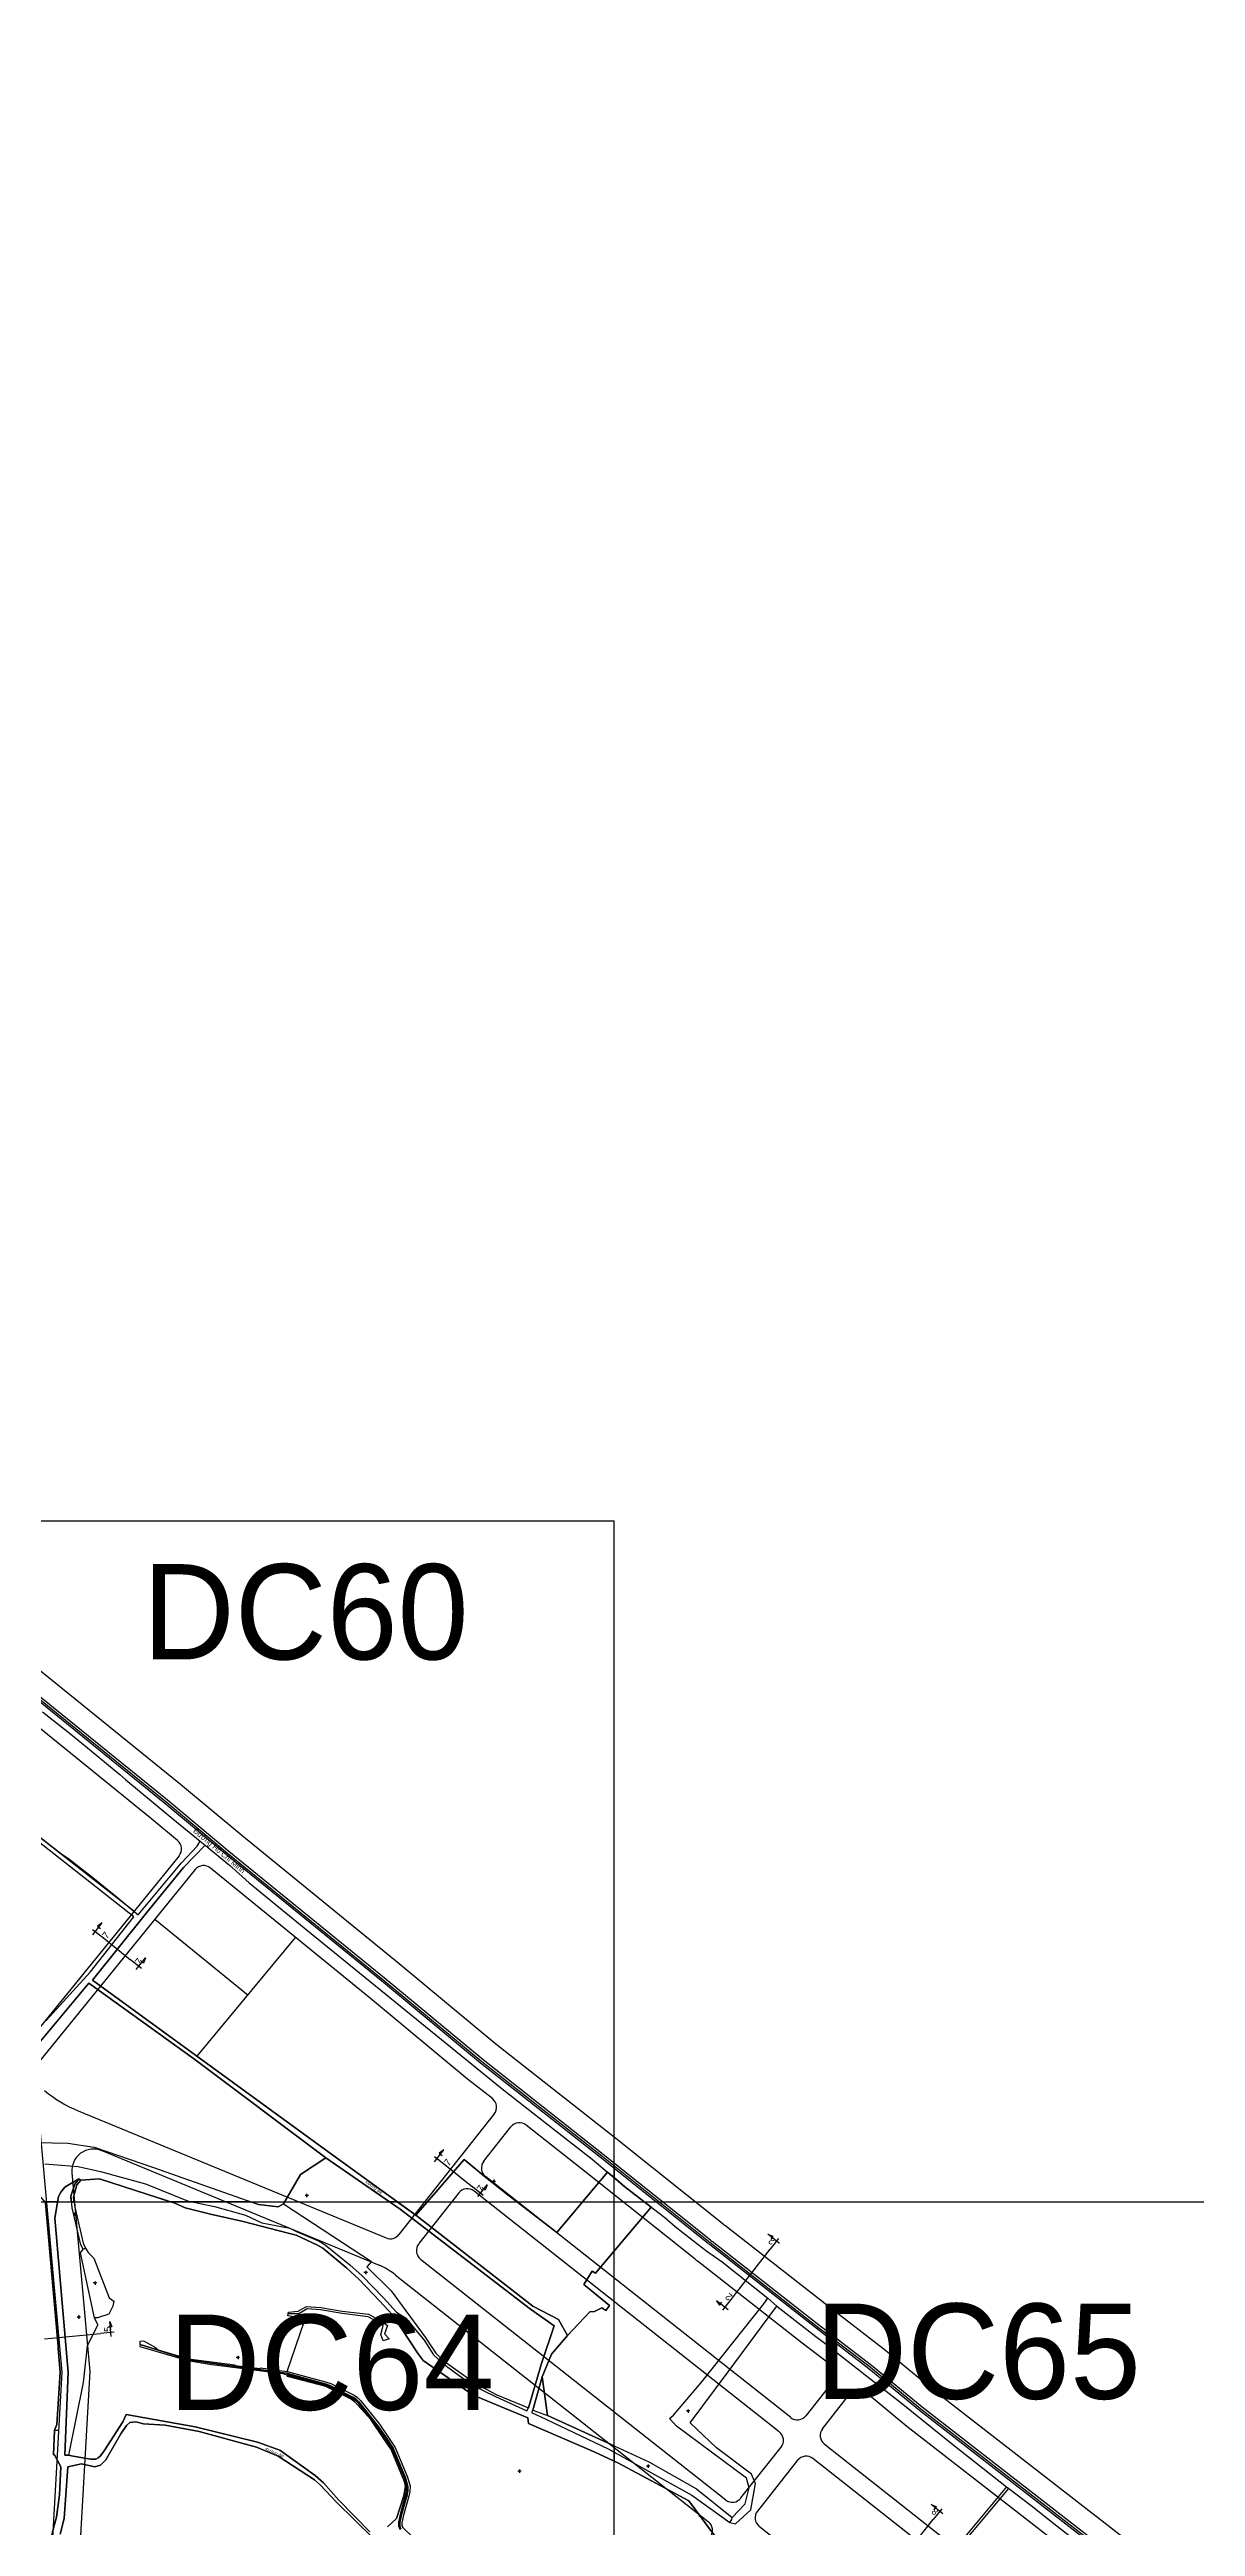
# Model space of a CAD drawing. Extents: x 547408 to 554234, y 1833375 to 1843904.
# Drawn here: x 551085 to 551927, y 1840261 to 1842081 of the extents above; entities that cross this region are included whole.
import ezdxf

# ---------------------------------------------------------------- set-up
doc = ezdxf.new("R2010")
doc.units = 0
for name, color, linetype in [('Level 1', 7, 'Continuous'), ('Level 10', 7, 'Continuous'), ('Level 11', 7, 'Continuous'), ('Level 30', 7, 'Continuous'), ('Level 5', 7, 'Continuous'), ('Level 52', 7, 'Continuous'), ('Level 62', 7, 'Continuous')]:
    doc.layers.add(name, color=color, linetype=linetype)

msp = doc.modelspace()

# ---------------------------------------------------------------- linework, layer by layer
at = {"layer": 'Level 1'}
for points in [[(551117.1, 1840696.1), (551124, 1840704.8)], [(551124, 1840704.8), (551120.6, 1840702.4), (551122.8, 1840700.6)], [(551117, 1840700), (551124.9, 1840693.7)], [(551124.9, 1840693.7), (551144.9, 1840677.6)], [(551152.8, 1840671.3), (551144.9, 1840677.6)], [(551148.9, 1840670.5), (551155.9, 1840679.2)], [(551155.9, 1840679.2), (551154.4, 1840675.3), (551152.2, 1840677.1)], [(551368, 1840533.3), (551375.9, 1840527)], [(551368.1, 1840529.3), (551375, 1840538)], [(551375, 1840538), (551371.6, 1840535.7), (551373.8, 1840533.9)], [(551375.9, 1840527), (551395.9, 1840510.9)], [(551403.8, 1840504.6), (551395.9, 1840510.9)], [(551399.9, 1840503.8), (551406.9, 1840512.5)], [(551406.9, 1840512.5), (551405.4, 1840508.6), (551403.1, 1840510.4)], [(551621.6, 1840469.2), (551612.8, 1840476.1)], [(551612.8, 1840476.1), (551616.7, 1840474.6), (551615, 1840472.3)], [(551620.8, 1840473.1), (551614.6, 1840465.1)], [(551586.1, 1840428.3), (551614.6, 1840465.1)], [(551583.9, 1840420.5), (551575.1, 1840427.3)], [(551575.1, 1840427.3), (551577.5, 1840423.9), (551579.2, 1840426.1)], [(551579.9, 1840420.3), (551586.1, 1840428.3)], [(551081.7, 1840399.4), (551122.8, 1840403.2)], [(551132.9, 1840404.2), (551122.8, 1840403.2)], [(551129.6, 1840412), (551131.2, 1840408.1), (551128.4, 1840407.9)], [(551130.7, 1840400.9), (551129.6, 1840412)], [(551741.5, 1840270.7), (551732.8, 1840277.6)], [(551732.8, 1840277.6), (551736.6, 1840276.1), (551734.9, 1840273.8)], [(551740.7, 1840274.5), (551734.4, 1840266.6)], [(551718.5, 1840246.4), (551734.4, 1840266.6)]]:
    msp.add_lwpolyline(points, dxfattribs=at)
at = {"layer": 'Level 10'}
for p, q in [((551196.1, 1840764.7), (551199.7, 1840761.8)), ((551106.9, 1840516.7), (551108.4, 1840515.9)), ((551109.9, 1840465.2), (551111.8, 1840465.9)), ((551612.9, 1840429.1), (551619.6, 1840423.2)), ((551788.2, 1840290.5), (551789.8, 1840289.3))]:
    msp.add_line(p, q, dxfattribs=at)
for points in [[(549590.3, 1842080.7), (549689.3, 1842000), (549743.7, 1841955), (549853.1, 1841860), (550014.4, 1841724.5), (550204.1, 1841572.5), (550314.6, 1841485), (550337.6, 1841466.9), (550526.4, 1841317), (550664.9, 1841204.6), (550711, 1841167.6), (550814.6, 1841084), (550868.6, 1841039.4), (551021.2, 1840915.1), (551171, 1840793.8), (551216.2, 1840756.1), (551331.6, 1840662.1), (551402.8, 1840603), (551491.1, 1840533.6), (551570.5, 1840470.1), (551648.2, 1840409.2), (551688.2, 1840378.4), (551725.4, 1840347.8), (551873.4, 1840232.8)], [(551080.3, 1840859.8), (551101.1, 1840843.5), (551111.7, 1840834.6), (551137, 1840813.8), (551141.4, 1840809.9), (551175.9, 1840781.1), (551196.1, 1840764.7)], [(551082.9, 1840633), (551115.1, 1840668.6), (551131.5, 1840689.4), (551147.4, 1840709.2), (551034.2, 1840798.2)], [(551147.4, 1840709.2), (551034.2, 1840798.2)], [(551067.6, 1840776.4), (551094.3, 1840755.2), (551099.2, 1840752.2), (551118.5, 1840737.1), (551134, 1840724.5), (551150.5, 1840710.8), (551182.2, 1840748.9), (551193.7, 1840761.2), (551196.1, 1840764.7)], [(551067.6, 1840776.4), (551094.3, 1840755.2), (551099.2, 1840752.2), (551118.5, 1840737.1), (551134, 1840724.5), (551150.5, 1840710.8), (551182.2, 1840748.9), (551193.7, 1840761.2), (551196.1, 1840764.7)], [(551196.1, 1840764.7), (551199.7, 1840761.8), (551183.8, 1840745.4), (551156.6, 1840712.2), (551117, 1840662.7), (551296.1, 1840532.2), (551354.4, 1840490.1), (551440.4, 1840423.4), (551459.1, 1840413.4), (551465.8, 1840401.7), (551454, 1840388), (551447.2, 1840371.4), (551440.4, 1840347), (551439.3, 1840345.2), (551449.8, 1840340.2), (551495.7, 1840318.5), (551557.1, 1840284.4), (551584.9, 1840264.4), (551589.1, 1840263.4), (551600.5, 1840273.8), (551603.9, 1840293.1), (551600.8, 1840299.9), (551575.2, 1840319.2), (551555.9, 1840337.7), (551583.9, 1840375.1), (551619.6, 1840423.2), (551648.2, 1840401), (551653.8, 1840396.8), (551684.3, 1840372.8), (551710.9, 1840352.4), (551748.7, 1840321.7), (551788.2, 1840290.5), (551747.7, 1840242.2)], [(551440.4, 1840347), (551447.2, 1840371.4), (551454, 1840388), (551465.8, 1840401.7), (551459.1, 1840413.4), (551440.4, 1840423.4), (551354.4, 1840490.1), (551296.1, 1840532.2), (551117, 1840662.7), (551156.6, 1840712.2), (551183.8, 1840745.4), (551199.7, 1840761.8)], [(551199.7, 1840761.8), (551217.6, 1840747.2), (551226.8, 1840738.9), (551232.1, 1840734.3), (551272.3, 1840701.2), (551417.8, 1840582.9), (551457.2, 1840552), (551483.8, 1840531.3), (551495.2, 1840521.8), (551507.9, 1840511), (551537.2, 1840488.4), (551544.8, 1840481.9), (551561.7, 1840468.6), (551568.1, 1840463.7), (551579.3, 1840455.8), (551612.9, 1840429.1)], [(551082.9, 1840633), (551115.1, 1840668.6), (551131.5, 1840689.4), (551147.4, 1840709.2)], [(551066.2, 1840610), (551070.2, 1840607.7), (551114.3, 1840660.5), (551191.2, 1840605.1), (551288.4, 1840532.3), (551342.9, 1840494.6), (551438.5, 1840421.1), (551456, 1840408.8), (551446.7, 1840381.2), (551437.1, 1840348.7)], [(551081.8, 1840527.9), (551106.4, 1840525.9), (551122.8, 1840522.1), (551155.9, 1840513.1), (551186.7, 1840500.7), (551206.5, 1840496.4), (551229.2, 1840490), (551241.4, 1840484.5), (551261.8, 1840480.5), (551267.3, 1840477.9), (551283.4, 1840471), (551287.9, 1840468.4), (551305.9, 1840453.6), (551315, 1840445.5), (551330.6, 1840429.4), (551340.2, 1840418.8), (551346.7, 1840414.6), (551360.5, 1840398.4), (551367.3, 1840387.6), (551374.2, 1840381.2), (551396.2, 1840365.1), (551412.9, 1840356.9), (551435.8, 1840346.4), (551437.1, 1840348.7), (551446.7, 1840381.2), (551456, 1840408.8), (551438.5, 1840421.1), (551342.9, 1840494.6), (551288.4, 1840532.3), (551191.2, 1840605.1), (551114.3, 1840660.5), (551070.2, 1840607.7)], [(551034.8, 1840547.8), (551044.7, 1840531.6), (551053.4, 1840524.5), (551063, 1840522.8), (551073, 1840523.4), (551073.5, 1840514.4), (551076.6, 1840506), (551082.4, 1840499.1), (551091.7, 1840393.8), (551091.8, 1840392.5), (551093.3, 1840374.6), (551090.7, 1840336.4), (551088.9, 1840332.3), (551088.4, 1840314.2), (551089, 1840314.2), (551093.7, 1840305.4), (551092.7, 1840284.7), (551090.5, 1840268.4), (551087.6, 1840257.5), (551082, 1840239), (551081.4, 1840231.8)], [(551037.1, 1840549.5), (551066.1, 1840548.3), (551076.4, 1840543.6), (551098.9, 1840543), (551118.2, 1840540.1), (551161.8, 1840525.1), (551238.8, 1840498), (551253.4, 1840496.2), (551257.3, 1840498.4), (551321.8, 1840456), (551318.5, 1840452.2), (551336.4, 1840434.6), (551361.3, 1840400.4), (551369, 1840388.7), (551375.2, 1840382.9), (551398.1, 1840366.6), (551414, 1840358.1), (551437.1, 1840348.7)], [(551081.8, 1840527.9), (551106.4, 1840525.9), (551122.8, 1840522.1), (551155.9, 1840513.1), (551186.7, 1840500.7), (551206.5, 1840496.4), (551229.2, 1840490), (551241.4, 1840484.5), (551261.8, 1840480.5), (551267.3, 1840477.9), (551283.4, 1840471), (551287.9, 1840468.4), (551305.9, 1840453.6), (551315, 1840445.5), (551330.6, 1840429.4), (551340.2, 1840418.8), (551346.7, 1840414.6), (551360.5, 1840398.4), (551367.3, 1840387.6), (551374.2, 1840381.2), (551396.2, 1840365.1), (551412.9, 1840356.9), (551435.8, 1840346.4), (551437.1, 1840348.7)], [(551356.2, 1840388.2), (551337.3, 1840416.8), (551327.6, 1840427.2), (551312.7, 1840442.8), (551303.8, 1840451.1), (551286, 1840465.9), (551281.7, 1840468.3), (551266.6, 1840475.4), (551260.6, 1840477), (551240.8, 1840482), (551227.7, 1840485.4), (551203.7, 1840490.8), (551185.1, 1840495.6), (551177.4, 1840499), (551148.4, 1840508.3), (551122, 1840516.7), (551108.4, 1840515.9), (551106.9, 1840516.7), (551096.7, 1840510.6), (551093.6, 1840507), (551091.9, 1840503.9), (551089.2, 1840487.9), (551099.1, 1840374.7), (551096.6, 1840313.9), (551099.4, 1840313.9), (551102.7, 1840313), (551115.4, 1840311), (551119.3, 1840310.9), (551121.2, 1840311.8), (551122.9, 1840313.4), (551125.5, 1840317), (551139.3, 1840338.3), (551141.6, 1840343.6), (551192.3, 1840334.6), (551238, 1840323.3), (551254.5, 1840317.4), (551280.4, 1840298.9), (551286.6, 1840293.6), (551297.9, 1840280.8), (551320.7, 1840257.6)], [(551099.4, 1840313.9), (551096.6, 1840313.9), (551099.1, 1840374.7), (551089.2, 1840487.9), (551091.9, 1840503.9), (551093.6, 1840507), (551096.7, 1840510.6), (551106.9, 1840516.7)], [(551106.9, 1840516.7), (551103.9, 1840512.9), (551101, 1840504.1), (551101.7, 1840495.5), (551107.8, 1840469.2), (551109.9, 1840465.2)], [(551108.4, 1840515.9), (551105.4, 1840512.3), (551103, 1840503.4), (551104, 1840496), (551110, 1840469.5), (551111.8, 1840465.9)], [(551108.4, 1840515.9), (551122, 1840516.7), (551148.4, 1840508.3), (551177.4, 1840499), (551185.1, 1840495.6), (551203.7, 1840490.8), (551227.7, 1840485.4), (551240.8, 1840482), (551260.6, 1840477), (551266.6, 1840475.4), (551281.7, 1840468.3), (551286, 1840465.9), (551303.8, 1840451.1), (551312.7, 1840442.8), (551327.6, 1840427.2), (551337.3, 1840416.8)], [(551087.6, 1840257.5), (551090.5, 1840268.4), (551092.7, 1840284.7), (551093.7, 1840305.4), (551089, 1840314.2), (551088.4, 1840314.2), (551088.9, 1840332.3), (551090.7, 1840336.4), (551093.3, 1840374.6), (551091.8, 1840392.5), (551091.7, 1840393.8), (551082.4, 1840499.1)], [(551109.9, 1840465.2), (551107.9, 1840462.4), (551118.2, 1840414.6)], [(551111.8, 1840465.9), (551113.8, 1840462.7), (551117.8, 1840458.6), (551129.2, 1840429.3), (551132.7, 1840426.9), (551131.9, 1840423.3), (551129, 1840417.5), (551120.5, 1840414.7), (551118.2, 1840414.6)], [(551118.2, 1840414.6), (551120.9, 1840409.6), (551112.9, 1840394.2), (551110.1, 1840367.3), (551099.4, 1840313.9)], [(551259.8, 1840375.4), (551272.5, 1840411.7), (551269.9, 1840413.9), (551266.4, 1840415.3), (551260.5, 1840416.3), (551260.7, 1840417.6)], [(551260.7, 1840417.6), (551261, 1840418.9), (551268.1, 1840419.5), (551274.2, 1840423), (551284.6, 1840422.3), (551300.4, 1840419.6), (551319.7, 1840417.3), (551327.7, 1840413)], [(551327.7, 1840413), (551328.5, 1840412.4), (551333.7, 1840409), (551331.4, 1840403), (551334.7, 1840399.2), (551330.4, 1840397.8), (551328.8, 1840402.4), (551330.3, 1840409), (551327.9, 1840410.7), (551319.3, 1840415.5), (551300.2, 1840417.9), (551284.4, 1840420.6), (551274.6, 1840421.4), (551268.4, 1840417.7), (551260.7, 1840417.6)], [(551327.7, 1840413), (551335.4, 1840415.7), (551337.3, 1840416.8)], [(551337.3, 1840416.8), (551356.2, 1840388.2), (551359.8, 1840383.4), (551396.5, 1840358), (551436.7, 1840341.2), (551437.1, 1840337), (551485.4, 1840316.2), (551502.8, 1840308.2), (551555, 1840280.4), (551573.7, 1840254.9), (551540.6, 1840219.9), (551521.2, 1840200.4), (551516.3, 1840198.9), (551510.7, 1840192), (551502.5, 1840182.6)], [(551586.7, 1840268), (551596.2, 1840278), (551599.2, 1840289.9), (551597.2, 1840297), (551545.9, 1840335.1), (551540.8, 1840340.7), (551543.7, 1840343.2), (551564.5, 1840367.6), (551610, 1840424.9), (551612.9, 1840429.1)], [(551584.9, 1840264.4), (551589.1, 1840263.4), (551600.5, 1840273.8), (551603.9, 1840293.1), (551600.8, 1840299.9), (551575.2, 1840319.2), (551555.9, 1840337.7), (551583.9, 1840375.1), (551619.6, 1840423.2)], [(551619.6, 1840423.2), (551648.2, 1840401), (551653.8, 1840396.8), (551684.3, 1840372.8), (551710.9, 1840352.4), (551748.7, 1840321.7), (551788.2, 1840290.5)], [(551152, 1840395.1), (551151.6, 1840393.7), (551186.9, 1840383.5), (551204.3, 1840380.5), (551208.5, 1840379.9), (551256.8, 1840373.8), (551258.9, 1840373.2), (551260.1, 1840372.9)], [(551343.5, 1840259.8), (551342.6, 1840261.7), (551342.6, 1840264.4), (551343.9, 1840270), (551347.7, 1840284.1), (551348.4, 1840287.4), (551348.6, 1840290.9), (551346.9, 1840297.3), (551337.8, 1840318.9), (551332.2, 1840327.5), (551326.3, 1840335.6), (551312.6, 1840353), (551310.6, 1840354.9), (551308.2, 1840356.4), (551291.3, 1840364.9), (551287.7, 1840366.3), (551259.3, 1840374), (551257.1, 1840374.4), (551204, 1840381.3), (551186.9, 1840384.2), (551152, 1840395.1), (551151.9, 1840397.6), (551154.5, 1840397.7), (551162.5, 1840393.4), (551165.2, 1840391.3), (551187.4, 1840384.7), (551221.4, 1840380.1), (551221.4, 1840379.6), (551240.2, 1840377.4), (551240.3, 1840377.9), (551259.8, 1840375.4), (551288.1, 1840367.8), (551291.9, 1840366.4), (551309, 1840357.8), (551311.5, 1840356.1), (551313.7, 1840354.1), (551327.6, 1840336.5), (551333.4, 1840328.4), (551339.2, 1840319.6), (551348.3, 1840297.8), (551350.2, 1840291), (551349.9, 1840287.2), (551349.2, 1840283.8), (551345.4, 1840269.7), (551344.2, 1840264.2), (551344.2, 1840262), (551344.8, 1840260.7)], [(551152, 1840395.1), (551151.9, 1840397.6), (551154.5, 1840397.7), (551162.5, 1840393.4), (551165.2, 1840391.3), (551187.4, 1840384.7), (551221.4, 1840380.1), (551221.4, 1840379.6), (551240.2, 1840377.4), (551240.3, 1840377.9), (551259.8, 1840375.4)], [(551152, 1840395.1), (551186.9, 1840384.2), (551204, 1840381.3), (551257.1, 1840374.4), (551259.3, 1840374), (551287.7, 1840366.3), (551291.3, 1840364.9), (551308.2, 1840356.4), (551310.6, 1840354.9), (551312.6, 1840353), (551326.3, 1840335.6), (551332.2, 1840327.5), (551337.8, 1840318.9), (551346.9, 1840297.3), (551348.6, 1840290.9), (551348.4, 1840287.4), (551347.7, 1840284.1), (551343.9, 1840270), (551342.6, 1840264.4), (551342.6, 1840261.7), (551343.5, 1840259.8)], [(551573.7, 1840254.9), (551555, 1840280.4), (551502.8, 1840308.2), (551485.4, 1840316.2), (551437.1, 1840337), (551436.7, 1840341.2), (551396.5, 1840358), (551359.8, 1840383.4), (551356.2, 1840388.2)], [(551259.8, 1840375.4), (551288.1, 1840367.8), (551291.9, 1840366.4), (551309, 1840357.8), (551311.5, 1840356.1), (551313.7, 1840354.1), (551327.6, 1840336.5), (551333.4, 1840328.4), (551339.2, 1840319.6), (551348.3, 1840297.8), (551350.2, 1840291), (551349.9, 1840287.2), (551349.2, 1840283.8), (551345.4, 1840269.7), (551344.2, 1840264.2), (551344.2, 1840262), (551344.8, 1840260.7), (551347.2, 1840258.2), (551401.9, 1840209.4), (551405.3, 1840206.9)], [(551333.7, 1840261.1), (551340.1, 1840267.3), (551345.5, 1840284.1), (551346.7, 1840290.8), (551346.2, 1840293.5), (551345.1, 1840296.7), (551336.4, 1840317.9), (551330.3, 1840326.5), (551321.4, 1840340), (551309.5, 1840353.1), (551307.2, 1840355), (551288.1, 1840364.6), (551283.4, 1840365.7), (551259.8, 1840371.9), (551260.1, 1840372.9), (551287.4, 1840365.6), (551290.8, 1840364.4), (551307.9, 1840355.8), (551310.2, 1840354.2), (551312.1, 1840352.4), (551325.7, 1840335.1), (551331.5, 1840327.1), (551337.2, 1840318.5), (551346.2, 1840296.9), (551347.3, 1840293.8), (551347.8, 1840290.8), (551347.5, 1840287.2), (551346.9, 1840284.4), (551343.2, 1840270.6), (551341.8, 1840264.6), (551341.9, 1840261.6), (551343, 1840259.2)], [(551260.1, 1840372.9), (551259.8, 1840371.9), (551283.4, 1840365.7), (551288.1, 1840364.6), (551307.2, 1840355), (551309.5, 1840353.1), (551321.4, 1840340), (551330.3, 1840326.5), (551336.4, 1840317.9), (551345.1, 1840296.7), (551346.2, 1840293.5), (551346.7, 1840290.8), (551345.5, 1840284.1), (551340.1, 1840267.3), (551333.7, 1840261.1)], [(551343, 1840259.2), (551341.9, 1840261.6), (551341.8, 1840264.6), (551343.2, 1840270.6), (551346.9, 1840284.4), (551347.5, 1840287.2), (551347.8, 1840290.8), (551347.3, 1840293.8), (551346.2, 1840296.9), (551337.2, 1840318.5), (551331.5, 1840327.1), (551325.7, 1840335.1), (551312.1, 1840352.4), (551310.2, 1840354.2), (551307.9, 1840355.8), (551290.8, 1840364.4), (551287.4, 1840365.6), (551260.1, 1840372.9)], [(551320.7, 1840257.6), (551297.9, 1840280.8), (551286.6, 1840293.6), (551280.4, 1840298.9), (551254.5, 1840317.4), (551238, 1840323.3), (551192.3, 1840334.6), (551141.6, 1840343.6), (551139.3, 1840338.3), (551125.5, 1840317), (551122.9, 1840313.4), (551121.2, 1840311.8), (551119.3, 1840310.9), (551115.4, 1840311), (551102.7, 1840313), (551099.4, 1840313.9)], [(551440.4, 1840347), (551439.3, 1840345.2), (551449.8, 1840340.2), (551495.7, 1840318.5), (551557.1, 1840284.4), (551584.9, 1840264.4)], [(551440.4, 1840347), (551451.2, 1840343.1), (551500, 1840320.8), (551525.4, 1840308.9), (551560.5, 1840289.2), (551586.7, 1840268)], [(551093.1, 1840255.9), (551096.1, 1840267.4), (551098.7, 1840305.4), (551108.8, 1840307.4), (551118.7, 1840305.4), (551122.8, 1840306.4), (551126.8, 1840310.3), (551137.7, 1840329.6), (551141.9, 1840335.6), (551144.4, 1840337.8), (551148.8, 1840338.4), (551154.5, 1840336.9), (551170.4, 1840335.9), (551195.3, 1840331.2), (551237.4, 1840319.7), (551253.4, 1840313), (551279.9, 1840295.7), (551284.4, 1840291.8), (551296.2, 1840279.4), (551323.1, 1840252.8)], [(551323.1, 1840252.8), (551296.2, 1840279.4), (551284.4, 1840291.8), (551279.9, 1840295.7), (551253.4, 1840313), (551237.4, 1840319.7), (551195.3, 1840331.2), (551170.4, 1840335.9), (551154.5, 1840336.9), (551148.8, 1840338.4), (551144.4, 1840337.8), (551141.9, 1840335.6), (551137.7, 1840329.6), (551126.8, 1840310.3)], [(551126.8, 1840310.3), (551122.8, 1840306.4), (551118.7, 1840305.4), (551108.8, 1840307.4), (551098.7, 1840305.4), (551096.1, 1840267.4), (551093.1, 1840255.9)], [(551788.2, 1840290.5), (551747.7, 1840242.2), (551737.1, 1840225.1), (551720.8, 1840205.6), (551717.4, 1840204.6), (551704.3, 1840212.5), (551694.7, 1840219.7), (551689.7, 1840216.4), (551700.5, 1840210.7), (551721.1, 1840197.6), (551743.3, 1840227), (551749.2, 1840241), (551789.8, 1840289.3)], [(551749.2, 1840241), (551789.8, 1840289.3), (551806.3, 1840276.8), (551821.8, 1840264.6), (551831.9, 1840256.6)], [(551789.8, 1840289.3), (551806.3, 1840276.8), (551821.8, 1840264.6), (551831.9, 1840256.6), (551837.5, 1840252.3), (551842.2, 1840248.6)], [(551584.9, 1840264.4), (551586.5, 1840266.6), (551586.7, 1840268)]]:
    msp.add_lwpolyline(points, dxfattribs=at)
at = {"layer": 'Level 11'}
for p, q in [((551273.6, 1840504.6), (551273, 1840504.6)), ((551274.2, 1840505.2), (551273.6, 1840504.6)), ((551273.6, 1840504.6), (551274.2, 1840504)), ((551274.2, 1840505.9), (551274.2, 1840505.2)), ((551274.8, 1840504.6), (551274.2, 1840505.2)), ((551274.2, 1840504), (551274.8, 1840504.6)), ((551274.2, 1840504), (551274.2, 1840503.4)), ((551275.5, 1840504.6), (551274.8, 1840504.6)), ((551411.1, 1840514.9), (551410.5, 1840514.9)), ((551411.7, 1840515.5), (551411.1, 1840514.9)), ((551411.1, 1840514.9), (551411.7, 1840514.3)), ((551411.7, 1840516.2), (551411.7, 1840515.5)), ((551412.4, 1840514.9), (551411.7, 1840515.5)), ((551411.7, 1840514.3), (551412.4, 1840514.9)), ((551411.7, 1840514.3), (551411.7, 1840513.7)), ((551413, 1840514.9), (551412.4, 1840514.9)), ((551103.3, 1840491), (551102.7, 1840491)), ((551103.9, 1840491.6), (551103.3, 1840491)), ((551103.3, 1840491), (551103.9, 1840490.4)), ((551103.9, 1840492.2), (551103.9, 1840491.6)), ((551104.6, 1840491), (551103.9, 1840491.6)), ((551103.9, 1840490.4), (551104.6, 1840491)), ((551103.9, 1840490.4), (551103.9, 1840489.7)), ((551105.2, 1840491), (551104.6, 1840491)), ((551317.6, 1840449.2), (551317.6, 1840448.6)), ((551118.2, 1840440.3), (551117.5, 1840440.3)), ((551118.8, 1840440.9), (551118.2, 1840440.3)), ((551118.2, 1840440.3), (551118.8, 1840439.7)), ((551118.8, 1840441.5), (551118.8, 1840440.9)), ((551119.4, 1840440.3), (551118.8, 1840440.9)), ((551118.8, 1840439.7), (551119.4, 1840440.3)), ((551118.8, 1840439.7), (551118.8, 1840439)), ((551120, 1840440.3), (551119.4, 1840440.3)), ((551316.9, 1840448), (551316.3, 1840448)), ((551317.6, 1840448.6), (551316.9, 1840448)), ((551316.9, 1840448), (551317.6, 1840447.3)), ((551318.2, 1840448), (551317.6, 1840448.6)), ((551317.6, 1840447.3), (551318.2, 1840448)), ((551317.6, 1840447.3), (551317.6, 1840446.7)), ((551318.8, 1840448), (551318.2, 1840448)), ((551106.2, 1840415.3), (551105.6, 1840415.3)), ((551106.8, 1840415.9), (551106.2, 1840415.3)), ((551106.2, 1840415.3), (551106.8, 1840414.7)), ((551106.8, 1840416.6), (551106.8, 1840415.9)), ((551107.4, 1840415.3), (551106.8, 1840415.9)), ((551106.8, 1840414.7), (551107.4, 1840415.3)), ((551106.8, 1840414.7), (551106.8, 1840414.1)), ((551108.1, 1840415.3), (551107.4, 1840415.3)), ((551329.3, 1840410.4), (551328.7, 1840410.4)), ((551329.9, 1840411), (551329.3, 1840410.4)), ((551329.3, 1840410.4), (551329.9, 1840409.8)), ((551329.9, 1840411.7), (551329.9, 1840411)), ((551330.6, 1840410.4), (551329.9, 1840411)), ((551329.9, 1840409.8), (551330.6, 1840410.4)), ((551329.9, 1840409.8), (551329.9, 1840409.2)), ((551331.2, 1840410.4), (551330.6, 1840410.4)), ((551223.1, 1840385.6), (551222.5, 1840385.6)), ((551223.8, 1840386.2), (551223.1, 1840385.6)), ((551223.1, 1840385.6), (551223.8, 1840385)), ((551223.8, 1840386.9), (551223.8, 1840386.2)), ((551224.4, 1840385.6), (551223.8, 1840386.2)), ((551223.8, 1840385), (551224.4, 1840385.6)), ((551223.8, 1840385), (551223.8, 1840384.4)), ((551225, 1840385.6), (551224.4, 1840385.6)), ((551553.7, 1840346.3), (551553.1, 1840346.3)), ((551554.3, 1840346.9), (551553.7, 1840346.3)), ((551553.7, 1840346.3), (551554.3, 1840345.7)), ((551554.3, 1840347.5), (551554.3, 1840346.9)), ((551555, 1840346.3), (551554.3, 1840346.9)), ((551554.3, 1840345.7), (551555, 1840346.3)), ((551554.3, 1840345.7), (551554.3, 1840345)), ((551555.6, 1840346.3), (551555, 1840346.3)), ((551524.3, 1840305.7), (551523.7, 1840305.7)), ((551525, 1840306.3), (551524.3, 1840305.7)), ((551524.3, 1840305.7), (551525, 1840305.1)), ((551525, 1840307), (551525, 1840306.3)), ((551525.6, 1840305.7), (551525, 1840306.3)), ((551525, 1840305.1), (551525.6, 1840305.7)), ((551525, 1840305.1), (551525, 1840304.5)), ((551526.2, 1840305.7), (551525.6, 1840305.7)), ((551429.8, 1840302), (551429.2, 1840302)), ((551430.5, 1840302.6), (551429.8, 1840302)), ((551429.8, 1840302), (551430.5, 1840301.4)), ((551430.5, 1840303.2), (551430.5, 1840302.6)), ((551431.1, 1840302), (551430.5, 1840302.6)), ((551430.5, 1840301.4), (551431.1, 1840302)), ((551430.5, 1840301.4), (551430.5, 1840300.8)), ((551431.7, 1840302), (551431.1, 1840302)), ((551346.6, 1840283.8), (551346, 1840283.8)), ((551347.2, 1840284.4), (551346.6, 1840283.8)), ((551346.6, 1840283.8), (551347.2, 1840283.2)), ((551347.2, 1840285.1), (551347.2, 1840284.4)), ((551347.8, 1840283.8), (551347.2, 1840284.4)), ((551347.2, 1840283.2), (551347.8, 1840283.8)), ((551347.2, 1840283.2), (551347.2, 1840282.6)), ((551348.5, 1840283.8), (551347.8, 1840283.8))]:
    msp.add_line(p, q, dxfattribs=at)
for centre in [(551274.2, 1840504.6), (551411.7, 1840514.9), (551103.9, 1840491), (551118.8, 1840440.3), (551317.6, 1840448), (551106.8, 1840415.3), (551329.9, 1840410.4), (551223.8, 1840385.6), (551554.3, 1840346.3), (551525, 1840305.7), (551430.5, 1840302), (551347.2, 1840283.8)]:
    msp.add_circle(centre, 0.15, dxfattribs=at)
at = {"layer": 'Level 30'}
for points in [[(551181.5, 1840806.5), (551031.8, 1840927.7)], [(551170, 1840792.6), (551020.4, 1840913.8)], [(551171.9, 1840794.9), (551022.3, 1840916.1)], [(551160.5, 1840781), (551011, 1840902.1)], [(551147.4, 1840713.4), (550948.1, 1840869.4)], [(551217.1, 1840757.3), (551171.9, 1840794.9)], [(551226.6, 1840768.9), (551181.5, 1840806.5)], [(551179.4, 1840765.3), (551160.5, 1840781)], [(551215.2, 1840755), (551170, 1840792.6)], [(551342.1, 1840674.8), (551226.6, 1840768.9)], [(551180.5, 1840754.1), (551061.8, 1840608)], [(551192.3, 1840744), (551073.9, 1840598.2)], [(551321.2, 1840649.3), (551203.5, 1840745.1)], [(551330.7, 1840660.9), (551215.2, 1840755)], [(551332.6, 1840663.2), (551217.1, 1840757.3)], [(551162.6, 1840707.5), (551231.3, 1840651.6)], [(551266, 1840694.2), (551193.5, 1840606.9), (551353.7, 1840490.7)], [(551413.2, 1840615.8), (551342.1, 1840674.8)], [(551392.4, 1840590.1), (551321.2, 1840649.3)], [(551401.9, 1840601.8), (551330.7, 1840660.9)], [(551403.8, 1840604.1), (551332.6, 1840663.2)], [(551501.3, 1840546.5), (551413.2, 1840615.8)], [(551490.1, 1840532.4), (551401.9, 1840601.8)], [(551492, 1840534.7), (551403.8, 1840604.1)], [(551410.7, 1840575.8), (551392.4, 1840590.1)], [(551106.5, 1840566.8), (551332.7, 1840473.4)], [(551412, 1840564.5), (551342, 1840475.8)], [(551078.6, 1840550.7), (551094.3, 1840374.9)], [(551404.2, 1840529.6), (551424.2, 1840555)], [(551480.8, 1840520.6), (551435.4, 1840556.3)], [(551580.2, 1840483.5), (551501.3, 1840546.5)], [(551123.8, 1840537.5), (551327.5, 1840453.4)], [(551569, 1840469.4), (551490.1, 1840532.4)], [(551570.8, 1840471.8), (551492, 1840534.7)], [(551101.8, 1840521.3), (551114.9, 1840375.3)], [(551385.9, 1840506.5), (551356.5, 1840469.2)], [(551621.3, 1840330.9), (551397.2, 1840507.8)], [(551629.7, 1840341.5), (551405.5, 1840518.4)], [(551559.6, 1840457.7), (551480.8, 1840520.6)], [(551647.3, 1840408), (551570.1, 1840468.5)], [(551649.2, 1840410.4), (551572, 1840470.9)], [(551658.4, 1840422.2), (551581.2, 1840482.7)], [(551357.8, 1840457.9), (551582, 1840281)], [(551638.1, 1840396.1), (551560.9, 1840456.7)], [(551339.3, 1840446.4), (551569.3, 1840265)], [(551698.4, 1840391.4), (551658.4, 1840422.2)], [(551659.6, 1840379.6), (551638.1, 1840396.1)], [(551687.2, 1840377.3), (551647.3, 1840408)], [(551689.1, 1840379.6), (551649.2, 1840410.4)], [(551724.4, 1840346.6), (551687.2, 1840377.3)], [(551726.3, 1840349), (551689.1, 1840379.6)], [(551735.7, 1840360.7), (551698.4, 1840391.4)], [(551094.3, 1840374.9), (551086.3, 1840231.1)], [(551114.9, 1840375.3), (551107.7, 1840246.3)], [(551661, 1840368.3), (551640.9, 1840342.8)], [(551653.1, 1840333.2), (551673.2, 1840358.8)], [(551715.1, 1840334.9), (551684.6, 1840360)], [(551883.7, 1840245.7), (551735.7, 1840360.7)], [(551872.5, 1840231.6), (551724.4, 1840346.6)], [(551874.4, 1840234), (551726.3, 1840349)], [(551088.9, 1840332.3), (551091.9, 1840332.1)], [(551895.4, 1840131.8), (551654.4, 1840322)], [(551863.2, 1840219.9), (551715.1, 1840334.9)], [(551593.2, 1840282.4), (551622.6, 1840319.7)], [(551634.8, 1840310.1), (551605.4, 1840272.8)], [(551885.6, 1840122.4), (551646, 1840311.4)], [(551562.2, 1840268.8), (551563.2, 1840269.8)], [(551606.7, 1840261.5), (551840.9, 1840076.7)]]:
    msp.add_lwpolyline(points, dxfattribs=at)
for centre, radius, start, end in [((551174.3, 1840759.1), 8, 320.91, 50.1745), ((551198.5, 1840738.9), 8, 50.8362, 140.91), ((551144.7, 1840659.2), 100, 230.91, 247.5539), ((551405.7, 1840569.5), 8, 321.7202, 51.8104), ((551430.5, 1840550), 8, 51.8104, 141.7202), ((551117.7, 1840522.7), 16, 67.5539, 185.1255), ((551410.5, 1840524.7), 8, 141.7202, 231.7202), ((551392.2, 1840501.5), 8, 51.7202, 141.7202), ((551335.7, 1840480.8), 8, 247.5539, 321.7202), ((551362.8, 1840464.2), 8, 141.7202, 231.7202), ((551669.7, 1840595.6), 161.5, 231.3851, 231.9079), ((551669.7, 1840595.6), 158.5, 231.3851, 231.9079), ((551669.7, 1840595.6), 143.5, 231.3851, 231.9079), ((551308.4, 1840407.1), 50, 51.7202, 67.5539), ((551669.7, 1840595.6), 176.5, 231.3851, 231.9079), ((551654.7, 1840373.3), 8, 321.7202, 52.4113), ((551679.5, 1840353.8), 8, 50.54, 141.7202), ((551634.6, 1840347.8), 8, 231.7202, 321.7202), ((551616.4, 1840324.6), 8, 321.7202, 51.7202), ((551659.4, 1840328.3), 8, 141.7202, 231.7202), ((551641.1, 1840305.1), 8, 51.7202, 141.7202), ((551586.9, 1840287.3), 8, 231.7202, 321.7202), ((551611.6, 1840267.8), 8, 141.7202, 231.7202), ((551564.3, 1840258.7), 8, 321.7202, 51.7202)]:
    msp.add_arc(centre, radius, start, end, dxfattribs=at)
at = {"layer": 'Level 52'}
for p, q in [((551288.4, 1840532.3), (551269.6, 1840519.9)), ((551269.6, 1840519.9), (551288.4, 1840532.3)), ((551335.1, 1840500), (551288.4, 1840532.3)), ((551288.4, 1840532.3), (551335.1, 1840500)), ((551389.9, 1840531), (551354.4, 1840490.1)), ((551354.4, 1840490.1), (551389.9, 1840531)), ((551404.4, 1840519), (551389.9, 1840531)), ((551389.9, 1840531), (551404.4, 1840519)), ((551500, 1840526.4), (551500, 1840520.3)), ((551500, 1840517.8), (551500, 1840526.4)), ((551269.6, 1840519.9), (551257.3, 1840498.4)), ((551257.3, 1840498.4), (551269.6, 1840519.9)), ((551421.9, 1840505), (551404.4, 1840519)), ((551404.4, 1840519), (551421.9, 1840505)), ((551446.2, 1840486.5), (551421.9, 1840505)), ((551421.9, 1840505), (551446.2, 1840486.5)), ((551495.2, 1840521.8), (551458, 1840477.3)), ((551458, 1840477.3), (551495.2, 1840521.8)), ((551500, 1840517.8), (551495.2, 1840521.8)), ((551495.2, 1840521.8), (551500, 1840517.8)), ((551500, 1840520.3), (551500, 1840518.4)), ((551500, 1840518.4), (551500, 1840517.8)), ((551507.9, 1840511), (551500, 1840517.8)), ((551500, 1840517.8), (551507.9, 1840511)), ((551507.9, 1840511), (551527.3, 1840496)), ((551091.2, 1840500), (551081.7, 1840500)), ((551081.7, 1840500), (551091.2, 1840500)), ((551103.5, 1840500), (551101.3, 1840500)), ((551101.3, 1840500), (551103.5, 1840500)), ((551189.9, 1840500), (551174.2, 1840500)), ((551174.2, 1840500), (551189.9, 1840500)), ((551233.2, 1840500), (551189.9, 1840500)), ((551189.9, 1840500), (551233.2, 1840500)), ((551238.8, 1840498), (551233.2, 1840500)), ((551233.2, 1840500), (551238.8, 1840498)), ((551340.8, 1840500), (551335.1, 1840500)), ((551335.1, 1840500), (551340.8, 1840500)), ((551340.8, 1840500), (551354.4, 1840490.1)), ((551451.7, 1840482.2), (551446.2, 1840486.5)), ((551446.2, 1840486.5), (551451.7, 1840482.2)), ((551458, 1840477.3), (551451.7, 1840482.2)), ((551451.7, 1840482.2), (551458, 1840477.3)), ((551477.7, 1840439.2), (551483.9, 1840449)), ((551483.9, 1840449), (551477.7, 1840439.2)), ((551496.6, 1840423.7), (551477.7, 1840439.2)), ((551477.7, 1840439.2), (551496.6, 1840423.7)), ((551493.9, 1840420.1), (551496.6, 1840423.7)), ((551496.6, 1840423.7), (551493.9, 1840420.1)), ((551451.2, 1840343.1), (551447.2, 1840371.4)), ((551447.2, 1840371.4), (551451.2, 1840343.1)), ((551500, 1840316.1), (551500, 1840320.8)), ((551500, 1840320.8), (551500, 1840316.1)), ((551500, 1840309.4), (551500, 1840316.1)), ((551500, 1840316.1), (551500, 1840309.4))]:
    msp.add_line(p, q, dxfattribs=at)
for points in [[(551106.9, 1840516.7), (551096.7, 1840510.6), (551093.6, 1840507), (551091.9, 1840503.9), (551091.2, 1840500)], [(551091.2, 1840500), (551091.9, 1840503.9), (551093.6, 1840507), (551096.7, 1840510.6), (551106.9, 1840516.7)], [(551101.3, 1840500), (551101, 1840504.1), (551103.9, 1840512.9), (551106.9, 1840516.7)], [(551106.9, 1840516.7), (551103.9, 1840512.9), (551101, 1840504.1), (551101.3, 1840500)], [(551108.4, 1840515.9), (551105.4, 1840512.3), (551103, 1840503.4), (551103.5, 1840500)], [(551103.5, 1840500), (551103, 1840503.4), (551105.4, 1840512.3), (551108.4, 1840515.9)], [(551174.2, 1840500), (551148.4, 1840508.3), (551122, 1840516.7), (551108.4, 1840515.9)], [(551108.4, 1840515.9), (551122, 1840516.7), (551148.4, 1840508.3), (551174.2, 1840500)], [(551527.3, 1840496), (551507.9, 1840511)], [(551257.3, 1840498.4), (551253.4, 1840496.2), (551238.8, 1840498)], [(551238.8, 1840498), (551253.4, 1840496.2), (551257.3, 1840498.4)], [(551354.4, 1840490.1), (551340.8, 1840500)], [(551483.9, 1840449), (551486.4, 1840447.5), (551527.3, 1840496)], [(551527.3, 1840496), (551486.4, 1840447.5), (551483.9, 1840449)], [(551465.8, 1840401.7), (551482.2, 1840419), (551485.7, 1840419.3), (551491.1, 1840422.1), (551493.9, 1840420.1)], [(551493.9, 1840420.1), (551491.1, 1840422.1), (551485.7, 1840419.3), (551482.2, 1840419), (551465.8, 1840401.7)], [(551447.2, 1840371.4), (551454, 1840388), (551465.8, 1840401.7)], [(551465.8, 1840401.7), (551454, 1840388), (551447.2, 1840371.4)], [(551500, 1840320.8), (551497.4, 1840321.9), (551451.2, 1840343.1)], [(551451.2, 1840343.1), (551497.4, 1840321.9), (551500, 1840320.8)], [(551573.7, 1840254.9), (551555, 1840280.4), (551502.8, 1840308.2), (551500, 1840309.4)], [(551500, 1840309.4), (551502.8, 1840308.2), (551555, 1840280.4), (551573.7, 1840254.9)]]:
    msp.add_lwpolyline(points, dxfattribs=at)
at = {"layer": 'Level 62'}
for p, q in [((548500, 1841000), (551500, 1841000)), ((551500, 1835000), (551500, 1841000)), ((548500, 1840500), (552500, 1840500))]:
    msp.add_line(p, q, dxfattribs=at)

# ---------------------------------------------------------------- texts
at = {"layer": 'Level 1'}
for s, rotation, p in [('7', 51.2723, (551127.6, 1840692.5)), ('7', 51.2723, (551151.7, 1840673.2)), ('7', 51.2723, (551378.6, 1840525.8)), ('7', 51.2723, (551402.7, 1840506.5)), ('2', 142.2723, (551618.9, 1840471.9)), ('2', 142.2723, (551587.3, 1840431)), ('5', 95.2723, (551130.8, 1840404.7)), ('8', 141.7203, (551738.8, 1840273.4))]:
    msp.add_text(s, height=5.21, rotation=rotation, dxfattribs=at).set_placement(p)
at = {"layer": 'Level 5'}
for s, height, rotation, p in [('Đường Hồ Chí Minh', 3.848, 319.8684, (551190.5, 1840771.7)), ('Đường đất', 2.16, 323.3612, (551317.3, 1840514.1)), ('Đường đất', 2.16, 337.4144, (551243.7, 1840317.4))]:
    msp.add_text(s, height=height, rotation=rotation, dxfattribs=at).set_placement(p)
at = {"layer": 'Level 62'}
for s, p in [('DC60', (551153.8, 1840898.3)), ('DC64', (551172.7, 1840347.1)), ('DC65', (551647.6, 1840355.2))]:
    msp.add_text(s, height=70, dxfattribs=at).set_placement(p)

doc.saveas('drawing.dxf')
